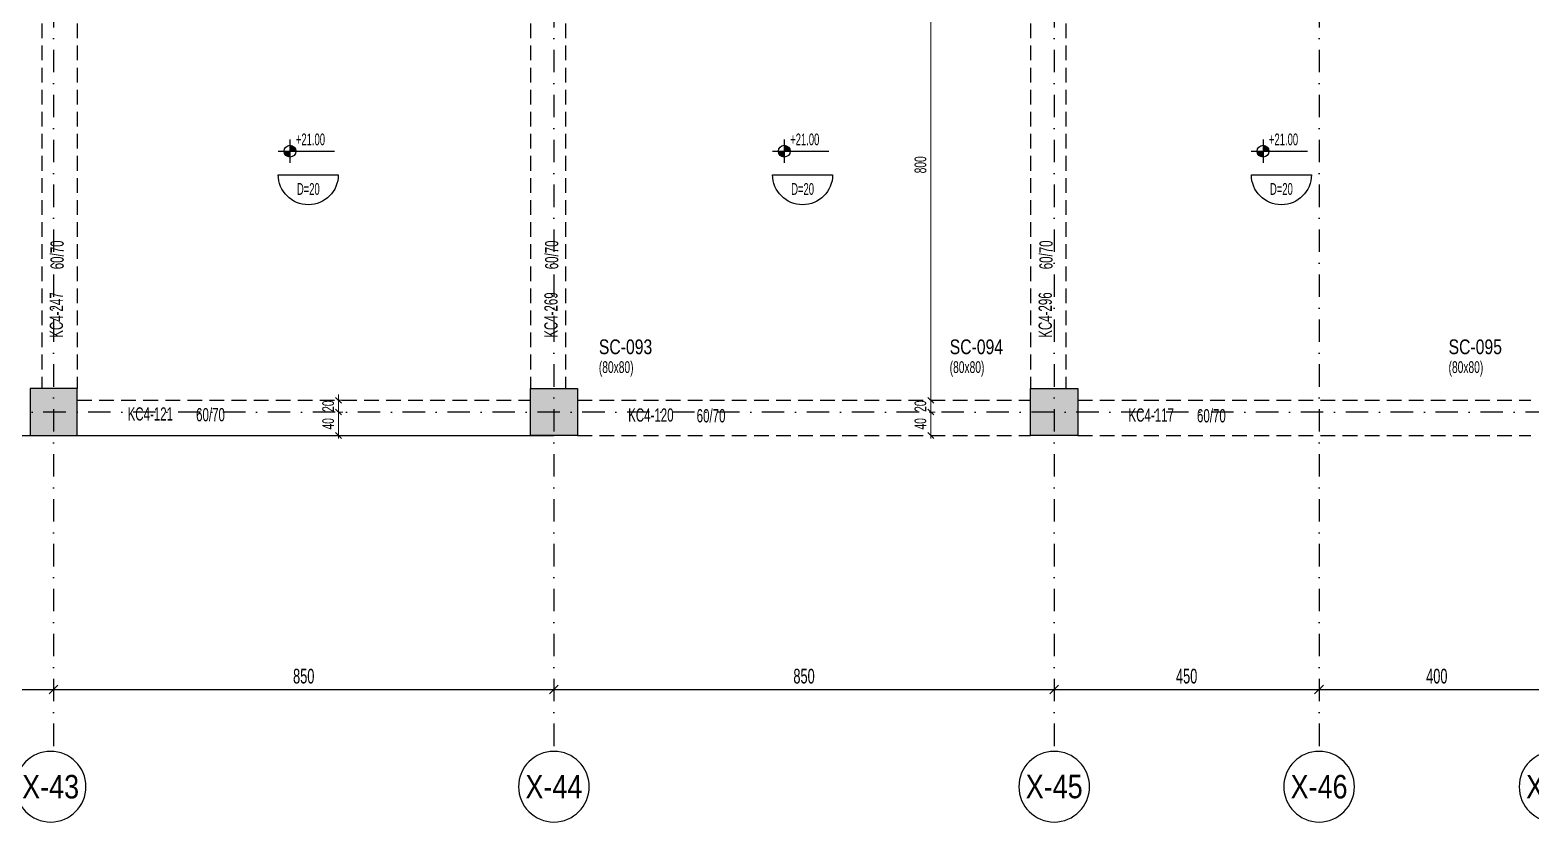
# Model space of a CAD drawing. Header units: millimetres. Extents: x -10495 to 6658, y -696 to 43288.
# Drawn here: x 2510 to 5060, y -696 to 649 of the extents above; entities that cross this region are included whole.
import ezdxf
from ezdxf.enums import TextEntityAlignment as Align

# ---------------------------------------------------------------- set-up
doc = ezdxf.new("R2010")
doc.units = ezdxf.units.MM
doc.header["$LTSCALE"] = 100
doc.header["$PDSIZE"] = -100
doc.linetypes.add('DASHDOT', pattern=[25.4, 12.7, -6.35, 0, -6.35])
doc.linetypes.add('HIDDEN', pattern=[0.375, 0.25, -0.125])
for name, color, linetype in [('AKS BALON_ULK', 9, 'Continuous'), ('AKS YAZI_ULK', 20, 'Continuous'), ('AKS_ULK', 8, 'DASHDOT'), ('KOLON-PERDE CEKIRDEK_ULK', 4, 'Continuous'), ('KOT_ULK', 7, 'Continuous'), ('OLCU DIS_ULK', 7, 'Continuous'), ('PARAPET_ULK', 248, 'Continuous'), ('TARAMA SOLID_ULK', 251, 'Continuous')]:
    doc.layers.add(name, color=color, linetype=linetype)
for name, color, linetype, lineweight in [('DOSEME ISMI_ULK', 244, 'Continuous', 25), ('KIRIS BOYUT_ULK', 232, 'Continuous', 13), ('KIRIS CIZGI DUZ_ULK', 41, 'Continuous', 25), ('KIRIS CIZGI KESIK_ULK', 41, 'HIDDEN', 25), ('KIRIS ISIM_ULK', 221, 'Continuous', 13), ('KOLON BOYUT_ULK', 255, 'Continuous', 13), ('KOLON ISIM_ULK', 91, 'Continuous', 13), ('OLCU IC_ULK', 146, 'Continuous', 18)]:
    doc.layers.add(name, color=color, linetype=linetype, lineweight=lineweight)
doc.styles.add('ULK-SIMPLXTW.shx', font='ARIALN.TTF')
doc.styles.add('ulkr-simplxtw.shx', font='ulkr-simplxtw.shx', dxfattribs={"width": 0.65})
doc.dimstyles.new('1-100-DIS_ULK', dxfattribs={"dimscale": 100, "dimtxt": 0.25, "dimasz": 0.15, "dimexe": 0.1, "dimexo": 0.1, "dimgap": 0.1, "dimtad": 1, "dimdec": 0, "dimzin": 9, "dimdsep": 46, "dimtxsty": 'ulkr-simplxtw.shx', "dimblk": 'OBLIQUE', "dimcen": 0.1, "dimdle": 0.11, "dimclrd": 256, "dimclre": 256, "dimclrt": 3, "dimadec": 0, "dimazin": 0, "dimtfac": 1, "dimtdec": 0, "dimtix": 1, "dimtmove": 1, "dimatfit": 3, "dimldrblk": 'OBLIQUE', "dimfxl": 1, "dimtolj": 1, "dimtzin": 12, "dimarcsym": 0})
doc.dimstyles.new('1-100-IC_ULK', dxfattribs={"dimscale": 10, "dimtxt": 2, "dimasz": 1, "dimexe": 0.75, "dimexo": 1, "dimgap": 0.75, "dimtad": 1, "dimdec": 1, "dimzin": 9, "dimdsep": 46, "dimtxsty": 'ulkr-simplxtw.shx', "dimblk": 'OBLIQUE', "dimcen": 0.1, "dimdle": 0.5, "dimclrd": 146, "dimclre": 146, "dimclrt": 2, "dimadec": 0, "dimazin": 2, "dimtfac": 1, "dimtdec": 1, "dimtix": 1, "dimtmove": 2, "dimatfit": 3, "dimldrblk": 'OBLIQUE', "dimfxl": 1, "dimtolj": 1, "dimtzin": 0, "dimlwd": -1, "dimlwe": -1, "dimarcsym": 0})

# ---------------------------------------------------------------- blocks, each defined once
blk = doc.blocks.new('AKS SEMBOL_ULK')
at = {"layer": 'AKS BALON_ULK', "linetype": 'ByBlock'}
blk.add_circle((0, -41.2), 60, dxfattribs=at)
at = {"layer": 'AKS YAZI_ULK', "style": 'ULK-SIMPLXTW.shx'}
blk.add_attdef('1', text='', height=40, dxfattribs=at).set_placement((0, -41.2), align=Align.MIDDLE)
blk = doc.blocks.new('_Oblique')
at = {"color": 0, "linetype": 'ByBlock', "lineweight": -2}
blk.add_line((-0.5, -0.5), (0.5, 0.5), dxfattribs=at)
blk = doc.blocks.new('*D1114')
at = {"layer": 'Defpoints', "color": 0, "transparency": 16777216}
for p in [(2550, -451.3), (3400, -451.3), (3400, -471.3)]:
    blk.add_point(p, dxfattribs=at)
at = {"layer": 'OLCU DIS_ULK', "lineweight": -2, "transparency": 16777216}
for p, q in [((2539, -471.3), (3411, -471.3)), ((2550, -461.3), (2550, -481.3)), ((3400, -461.3), (3400, -481.3))]:
    blk.add_line(p, q, dxfattribs=at)
at = {"layer": 'OLCU DIS_ULK', "lineweight": -2, "transparency": 16777216, "xscale": 15, "yscale": 15, "zscale": 15, "rotation": 180}
blk.add_blockref('_Oblique', (2550, -471.3), dxfattribs=at)
at = {"layer": 'OLCU DIS_ULK', "lineweight": -2, "transparency": 16777216, "xscale": 15, "yscale": 15, "zscale": 15}
blk.add_blockref('_Oblique', (3400, -471.3), dxfattribs=at)
at = {"layer": 'OLCU DIS_ULK', "color": 3, "transparency": 16777216, "insert": (2975, -448.8), "char_height": 25, "attachment_point": 5, "style": 'ulkr-simplxtw.shx'}
blk.add_mtext('\\A1;850', dxfattribs=at)
blk = doc.blocks.new('*D1116')
at = {"layer": 'Defpoints', "color": 0, "transparency": 16777216}
for p in [(1700, -451.3), (2550, -451.3), (2550, -471.3)]:
    blk.add_point(p, dxfattribs=at)
at = {"layer": 'OLCU DIS_ULK', "lineweight": -2, "transparency": 16777216}
for p, q in [((1689, -471.3), (2561, -471.3)), ((1700, -461.3), (1700, -481.3)), ((2550, -461.3), (2550, -481.3))]:
    blk.add_line(p, q, dxfattribs=at)
at = {"layer": 'OLCU DIS_ULK', "lineweight": -2, "transparency": 16777216, "xscale": 15, "yscale": 15, "zscale": 15, "rotation": 180}
blk.add_blockref('_Oblique', (1700, -471.3), dxfattribs=at)
at = {"layer": 'OLCU DIS_ULK', "lineweight": -2, "transparency": 16777216, "xscale": 15, "yscale": 15, "zscale": 15}
blk.add_blockref('_Oblique', (2550, -471.3), dxfattribs=at)
at = {"layer": 'OLCU DIS_ULK', "color": 3, "transparency": 16777216, "insert": (2125, -448.8), "char_height": 25, "attachment_point": 5, "style": 'ulkr-simplxtw.shx'}
blk.add_mtext('\\A1;850', dxfattribs=at)
blk = doc.blocks.new('*D1117')
at = {"layer": 'Defpoints', "color": 0, "transparency": 16777216}
for p in [(3400, -451.3), (4250, -451.3), (4250, -471.3)]:
    blk.add_point(p, dxfattribs=at)
at = {"layer": 'OLCU DIS_ULK', "lineweight": -2, "transparency": 16777216}
for p, q in [((3389, -471.3), (4261, -471.3)), ((3400, -461.3), (3400, -481.3)), ((4250, -461.3), (4250, -481.3))]:
    blk.add_line(p, q, dxfattribs=at)
at = {"layer": 'OLCU DIS_ULK', "lineweight": -2, "transparency": 16777216, "xscale": 15, "yscale": 15, "zscale": 15, "rotation": 180}
blk.add_blockref('_Oblique', (3400, -471.3), dxfattribs=at)
at = {"layer": 'OLCU DIS_ULK', "lineweight": -2, "transparency": 16777216, "xscale": 15, "yscale": 15, "zscale": 15}
blk.add_blockref('_Oblique', (4250, -471.3), dxfattribs=at)
at = {"layer": 'OLCU DIS_ULK', "color": 3, "transparency": 16777216, "insert": (3825, -448.8), "char_height": 25, "attachment_point": 5, "style": 'ulkr-simplxtw.shx'}
blk.add_mtext('\\A1;850', dxfattribs=at)
blk = doc.blocks.new('*D1119')
at = {"layer": 'Defpoints', "color": 0, "transparency": 16777216}
for p in [(4700, -451.3), (5100, -451.3), (5100, -471.3)]:
    blk.add_point(p, dxfattribs=at)
at = {"layer": 'OLCU DIS_ULK', "lineweight": -2, "transparency": 16777216}
for p, q in [((4689, -471.3), (5111, -471.3)), ((4700, -461.3), (4700, -481.3)), ((5100, -461.3), (5100, -481.3))]:
    blk.add_line(p, q, dxfattribs=at)
at = {"layer": 'OLCU DIS_ULK', "lineweight": -2, "transparency": 16777216, "xscale": 15, "yscale": 15, "zscale": 15, "rotation": 180}
blk.add_blockref('_Oblique', (4700, -471.3), dxfattribs=at)
at = {"layer": 'OLCU DIS_ULK', "lineweight": -2, "transparency": 16777216, "xscale": 15, "yscale": 15, "zscale": 15}
blk.add_blockref('_Oblique', (5100, -471.3), dxfattribs=at)
at = {"layer": 'OLCU DIS_ULK', "color": 3, "transparency": 16777216, "insert": (4900, -448.8), "char_height": 25, "attachment_point": 5, "style": 'ulkr-simplxtw.shx'}
blk.add_mtext('\\A1;400', dxfattribs=at)
blk = doc.blocks.new('*D1120')
at = {"layer": 'Defpoints', "color": 0, "transparency": 16777216}
for p in [(4250, -451.3), (4700, -451.3), (4700, -471.3)]:
    blk.add_point(p, dxfattribs=at)
at = {"layer": 'OLCU DIS_ULK', "lineweight": -2, "transparency": 16777216}
for p, q in [((4239, -471.3), (4711, -471.3)), ((4250, -461.3), (4250, -481.3)), ((4700, -461.3), (4700, -481.3))]:
    blk.add_line(p, q, dxfattribs=at)
at = {"layer": 'OLCU DIS_ULK', "lineweight": -2, "transparency": 16777216, "xscale": 15, "yscale": 15, "zscale": 15, "rotation": 180}
blk.add_blockref('_Oblique', (4250, -471.3), dxfattribs=at)
at = {"layer": 'OLCU DIS_ULK', "lineweight": -2, "transparency": 16777216, "xscale": 15, "yscale": 15, "zscale": 15}
blk.add_blockref('_Oblique', (4700, -471.3), dxfattribs=at)
at = {"layer": 'OLCU DIS_ULK', "color": 3, "transparency": 16777216, "insert": (4475, -448.8), "char_height": 25, "attachment_point": 5, "style": 'ulkr-simplxtw.shx'}
blk.add_mtext('\\A1;450', dxfattribs=at)
blk = doc.blocks.new('*U6')
at = {"layer": 'KOT_ULK'}
h = blk.add_hatch(color=251, dxfattribs=at)
h.dxf.hatch_style = 1
h.paths.add_polyline_path([(0, 0), (-10, 0, 0.414214), (0, -10)])
h = blk.add_hatch(color=251, dxfattribs=at)
h.dxf.hatch_style = 1
h.paths.add_polyline_path([(10, 0, 0.414214), (0, 10), (0, 0)])
at = {"layer": 'KOT_ULK', "color": 12}
for p, q in [((-20, 0), (75.6, 0)), ((0, 20), (0, -20))]:
    blk.add_line(p, q, dxfattribs=at)
blk.add_circle((0, 0), 10, dxfattribs=at)
at = {"layer": 'KOT_ULK', "style": 'ulkr-simplxtw.shx', "width": 0.6}
for tag, p in [('6', (10, 145)), ('5', (10, 118)), ('4', (10, 91)), ('3', (10, 64)), ('2', (10, 37)), ('1', (10, 10))]:
    blk.add_attdef(tag, p, '', height=20, dxfattribs=at)
at = {"layer": 'KOT_ULK', "color": 242, "style": 'ulkr-simplxtw.shx', "width": 0.65}
blk.add_attdef('NOT', text='', height=20, dxfattribs=at).set_placement((14.8, -10), align=Align.TOP_LEFT)
blk = doc.blocks.new('Döşeme kalınğı_ULK')
at = {"layer": 'DOSEME ISMI_ULK', "color": 12}
blk.add_lwpolyline([(51, 0, -1), (-51, 0)], format="xyb", close=True, dxfattribs=at)
at = {"layer": 'DOSEME ISMI_ULK', "style": 'ulkr-simplxtw.shx', "width": 0.6}
blk.add_attdef('1', text='', height=20, dxfattribs=at).set_placement((0, -14.2), align=Align.TOP_CENTER)
blk = doc.blocks.new('*U11')
at = {"layer": 'KOLON BOYUT_ULK', "style": 'ulkr-simplxtw.shx', "width": 0.65}
blk.add_attdef('2', text='', height=20, dxfattribs=at).set_placement((0, -37), align=Align.TOP_LEFT)
at = {"layer": 'KOLON ISIM_ULK', "style": 'ulkr-simplxtw.shx', "width": 0.8}
blk.add_attdef('1', text='', height=25, dxfattribs=at).set_placement((0, 0), align=Align.TOP_LEFT)
blk = doc.blocks.new('*D1074')
at = {"layer": 'Defpoints', "color": 0, "transparency": 16777216}
for p in [(4015.3, 0), (4040.3, 0), (4015.3, -40)]:
    blk.add_point(p, dxfattribs=at)
at = {"layer": 'OLCU IC_ULK', "color": 146, "transparency": 16777216}
blk.add_line((4040.3, -45), (4040.3, 5), dxfattribs=at)
at = {"layer": 'OLCU IC_ULK', "color": 146, "linetype": 'Continuous', "transparency": 16777216}
for p, q in [((4040.3, 0), (4047.8, 0)), ((4040.3, -40), (4047.8, -40))]:
    blk.add_line(p, q, dxfattribs=at)
at = {"layer": 'OLCU IC_ULK', "color": 146, "transparency": 16777216, "xscale": 10, "yscale": 10, "zscale": 10}
for p, rotation in [((4040.3, 0), 90), ((4040.3, -40), 270)]:
    blk.add_blockref('_Oblique', p, dxfattribs=dict(at, rotation=rotation))
at = {"layer": 'OLCU IC_ULK', "color": 2, "transparency": 16777216, "insert": (4022.8, -20), "char_height": 20, "attachment_point": 5, "rotation": 90, "style": 'ulkr-simplxtw.shx'}
blk.add_mtext('\\A1;40', dxfattribs=at)
blk = doc.blocks.new('*D953')
at = {"layer": 'Defpoints', "color": 0, "transparency": 16777216}
for p in [(4015.3, 20), (4015.3, 0), (4040.3, 20)]:
    blk.add_point(p, dxfattribs=at)
at = {"layer": 'OLCU IC_ULK', "color": 146, "transparency": 16777216}
for p, q in [((4040.3, 20), (4040.3, 30)), ((4040.3, 0), (4040.3, 20)), ((4040.3, 0), (4040.3, -10))]:
    blk.add_line(p, q, dxfattribs=at)
at = {"layer": 'OLCU IC_ULK', "color": 146, "linetype": 'Continuous', "transparency": 16777216}
for p, q in [((4040.3, 20), (4047.8, 20)), ((4040.3, 0), (4047.8, 0))]:
    blk.add_line(p, q, dxfattribs=at)
at = {"layer": 'OLCU IC_ULK', "color": 146, "transparency": 16777216, "xscale": 10, "yscale": 10, "zscale": 10}
for p, rotation in [((4040.3, 20), 270), ((4040.3, 0), 90)]:
    blk.add_blockref('_Oblique', p, dxfattribs=dict(at, rotation=rotation))
at = {"layer": 'OLCU IC_ULK', "color": 2, "transparency": 16777216, "insert": (4022.8, 10), "char_height": 20, "attachment_point": 5, "rotation": 90, "style": 'ulkr-simplxtw.shx'}
blk.add_mtext('\\A1;20', dxfattribs=at)
blk = doc.blocks.new('*D954')
at = {"layer": 'Defpoints', "color": 0, "transparency": 16777216}
for p in [(4015.3, 820), (4040.3, 820), (4015.3, 20)]:
    blk.add_point(p, dxfattribs=at)
at = {"layer": 'OLCU IC_ULK', "color": 146, "transparency": 16777216}
blk.add_line((4040.3, 15), (4040.3, 825), dxfattribs=at)
at = {"layer": 'OLCU IC_ULK', "color": 146, "linetype": 'Continuous', "transparency": 16777216}
for p, q in [((4040.3, 820), (4047.8, 820)), ((4040.3, 20), (4047.8, 20))]:
    blk.add_line(p, q, dxfattribs=at)
at = {"layer": 'OLCU IC_ULK', "color": 146, "transparency": 16777216, "xscale": 10, "yscale": 10, "zscale": 10}
for p, rotation in [((4040.3, 820), 90), ((4040.3, 20), 270)]:
    blk.add_blockref('_Oblique', p, dxfattribs=dict(at, rotation=rotation))
at = {"layer": 'OLCU IC_ULK', "color": 2, "transparency": 16777216, "insert": (4022.8, 420), "char_height": 20, "attachment_point": 5, "rotation": 90, "style": 'ulkr-simplxtw.shx'}
blk.add_mtext('\\A1;800', dxfattribs=at)
blk = doc.blocks.new('*D1044')
at = {"layer": 'Defpoints', "color": 0, "transparency": 16777216}
for p in [(3006.3, 0), (3034.1, 0), (3006.3, -40)]:
    blk.add_point(p, dxfattribs=at)
at = {"layer": 'OLCU IC_ULK', "color": 146, "transparency": 16777216}
blk.add_line((3034.1, -45), (3034.1, 5), dxfattribs=at)
at = {"layer": 'OLCU IC_ULK', "color": 146, "linetype": 'Continuous', "transparency": 16777216}
for p, q in [((3034.1, 0), (3041.6, 0)), ((3034.1, -40), (3041.6, -40))]:
    blk.add_line(p, q, dxfattribs=at)
at = {"layer": 'OLCU IC_ULK', "color": 146, "transparency": 16777216, "xscale": 10, "yscale": 10, "zscale": 10}
for p, rotation in [((3034.1, 0), 90), ((3034.1, -40), 270)]:
    blk.add_blockref('_Oblique', p, dxfattribs=dict(at, rotation=rotation))
at = {"layer": 'OLCU IC_ULK', "color": 2, "transparency": 16777216, "insert": (3016.6, -20), "char_height": 20, "attachment_point": 5, "rotation": 90, "style": 'ulkr-simplxtw.shx'}
blk.add_mtext('\\A1;40', dxfattribs=at)
blk = doc.blocks.new('*D1045')
at = {"layer": 'Defpoints', "color": 0, "transparency": 16777216}
for p in [(3006.3, 20), (3006.3, 0), (3034.1, 20)]:
    blk.add_point(p, dxfattribs=at)
at = {"layer": 'OLCU IC_ULK', "color": 146, "transparency": 16777216}
for p, q in [((3034.1, 20), (3034.1, 30)), ((3034.1, 0), (3034.1, 20)), ((3034.1, 0), (3034.1, -10))]:
    blk.add_line(p, q, dxfattribs=at)
at = {"layer": 'OLCU IC_ULK', "color": 146, "linetype": 'Continuous', "transparency": 16777216}
for p, q in [((3034.1, 20), (3041.6, 20)), ((3034.1, 0), (3041.6, 0))]:
    blk.add_line(p, q, dxfattribs=at)
at = {"layer": 'OLCU IC_ULK', "color": 146, "transparency": 16777216, "xscale": 10, "yscale": 10, "zscale": 10}
for p, rotation in [((3034.1, 20), 270), ((3034.1, 0), 90)]:
    blk.add_blockref('_Oblique', p, dxfattribs=dict(at, rotation=rotation))
at = {"layer": 'OLCU IC_ULK', "color": 2, "transparency": 16777216, "insert": (3016.6, 10), "char_height": 20, "attachment_point": 5, "rotation": 90, "style": 'ulkr-simplxtw.shx'}
blk.add_mtext('\\A1;20', dxfattribs=at)
blk = doc.blocks.new('Kiriş_Sembol_ULK')
at = {"layer": 'KIRIS BOYUT_ULK', "style": 'ulkr-simplxtw.shx', "width": 0.65}
blk.add_attdef('B', text='', height=25, dxfattribs=at).set_placement((21, 0.4), align=Align.MIDDLE_LEFT)
at = {"layer": 'KIRIS ISIM_ULK', "style": 'ulkr-simplxtw.shx', "width": 0.65}
blk.add_attdef('K', text='', height=25, dxfattribs=at).set_placement((-18.2, 12.9), align=Align.TOP_RIGHT)

msp = doc.modelspace()

# ---------------------------------------------------------------- hatches: boundary and pattern name
at = {"layer": 'TARAMA SOLID_ULK'}
h = msp.add_hatch(color=256, dxfattribs=at)
h.dxf.hatch_style = 1
h.paths.add_polyline_path([(2510, -40), (2590, -40), (2590, 40), (2510, 40)])
h = msp.add_hatch(color=256, dxfattribs=at)
h.dxf.hatch_style = 1
h.paths.add_polyline_path([(3440, -40), (3360, -40), (3360, 40), (3440, 40)])
h = msp.add_hatch(color=256, dxfattribs=at)
h.dxf.hatch_style = 1
h.paths.add_polyline_path([(4290, -40), (4210, -40), (4210, 40), (4290, 40)])

# ---------------------------------------------------------------- linework, layer by layer
at = {"layer": 'AKS_ULK', "ltscale": 0.03}
for points in [[(2550, 3896.1), (2550, -576.35)], [(3400, 3896.1), (3400, -576.35)], [(4250, 3896.1), (4250, -576.35)], [(4700, 3896.1), (4700, -576.35)], [(6538.3, 0), (-577.53, 0)]]:
    msp.add_lwpolyline(points, dxfattribs=at)
at = {"layer": 'KIRIS CIZGI DUZ_ULK'}
msp.add_line((2590, -40), (3360, -40), dxfattribs=at)
at = {"layer": 'KIRIS CIZGI KESIK_ULK'}
for p, q in [((2530, 810), (2530, 40)), ((2590, 810), (2590, 40)), ((3360, 810), (3360, 40)), ((3420, 810), (3420, 40)), ((4210, 810), (4210, 40)), ((4270, 810), (4270, 40)), ((2590, 20), (3360, 20)), ((3440, 20), (4210, 20)), ((4290, 20), (5060, 20)), ((1740, -40), (2510, -40)), ((3440, -40), (4210, -40)), ((4290, -40), (5060, -40))]:
    msp.add_line(p, q, dxfattribs=at)
at = {"layer": 'KOLON-PERDE CEKIRDEK_ULK'}
for points in [[(2510, -40), (2590, -40), (2590, 40), (2510, 40)], [(3440, -40), (3360, -40), (3360, 40), (3440, 40)], [(4290, -40), (4210, -40), (4210, 40), (4290, 40)]]:
    msp.add_lwpolyline(points, close=True, dxfattribs=at)
at = {"layer": 'PARAPET_ULK'}
for p, q in [((2550, -40), (2590, -40)), ((3360, -40), (3400, -40))]:
    msp.add_line(p, q, dxfattribs=at)

# ---------------------------------------------------------------- block references
at = {"layer": 'AKS_ULK', "linetype": 'ByBlock'}
ref = msp.add_blockref('AKS SEMBOL_ULK', (2545, -677.6), dxfattribs=dict(at, xscale=-1, rotation=180))
ref.add_attrib('1', 'X-43', dxfattribs={"layer": 'AKS YAZI_ULK', "height": 40, "style": 'ULK-SIMPLXTW.shx'}).set_placement((2545, -636.35), align=Align.MIDDLE)
ref = msp.add_blockref('AKS SEMBOL_ULK', (3400, -677.6), dxfattribs=dict(at, xscale=-1, rotation=180))
ref.add_attrib('1', 'X-44', dxfattribs={"layer": 'AKS YAZI_ULK', "height": 40, "style": 'ULK-SIMPLXTW.shx'}).set_placement((3400, -636.35), align=Align.MIDDLE)
ref = msp.add_blockref('AKS SEMBOL_ULK', (4250, -677.6), dxfattribs=dict(at, xscale=-1, rotation=180))
ref.add_attrib('1', 'X-45', dxfattribs={"layer": 'AKS YAZI_ULK', "height": 40, "style": 'ULK-SIMPLXTW.shx'}).set_placement((4250, -636.35), align=Align.MIDDLE)
ref = msp.add_blockref('AKS SEMBOL_ULK', (4700, -677.6), dxfattribs=dict(at, xscale=-1, rotation=180))
ref.add_attrib('1', 'X-46', dxfattribs={"layer": 'AKS YAZI_ULK', "height": 40, "style": 'ULK-SIMPLXTW.shx'}).set_placement((4700, -636.35), align=Align.MIDDLE)
ref = msp.add_blockref('AKS SEMBOL_ULK', (5100, -677.6), dxfattribs=dict(at, xscale=-1, rotation=180))
ref.add_attrib('1', 'X-47', dxfattribs={"layer": 'AKS YAZI_ULK', "height": 40, "style": 'ULK-SIMPLXTW.shx'}).set_placement((5100, -636.35), align=Align.MIDDLE)
at = {"layer": 'DOSEME ISMI_ULK'}
for p in [(2982.77, 403.16), (3822.54, 403.16), (4635.94, 403.16)]:
    msp.add_blockref('Döşeme kalınğı_ULK', p, dxfattribs=at).add_auto_attribs({'1': 'D=20'})
at = {"layer": 'KIRIS ISIM_ULK'}
ref = msp.add_blockref('Kiriş_Sembol_ULK', (2556.44, 221.53), dxfattribs=dict(at, rotation=90))
ref.add_attrib('B', '60/70', dxfattribs={"layer": 'KIRIS BOYUT_ULK', "height": 22.5, "rotation": 90, "style": 'ulkr-simplxtw.shx', "width": 0.65}).set_placement((2556, 242.54), align=Align.MIDDLE_LEFT)
ref.add_attrib('K', 'KC4-247', dxfattribs={"height": 22.5, "rotation": 90, "style": 'ulkr-simplxtw.shx', "width": 0.65}).set_placement((2543.5, 203.38), align=Align.TOP_RIGHT)
ref = msp.add_blockref('Kiriş_Sembol_ULK', (3396.72, 221.53), dxfattribs=dict(at, rotation=90))
ref.add_attrib('B', '60/70', dxfattribs={"layer": 'KIRIS BOYUT_ULK', "height": 22.5, "rotation": 90, "style": 'ulkr-simplxtw.shx', "width": 0.65}).set_placement((3396.28, 242.54), align=Align.MIDDLE_LEFT)
ref.add_attrib('K', 'KC4-269', dxfattribs={"height": 22.5, "rotation": 90, "style": 'ulkr-simplxtw.shx', "width": 0.65}).set_placement((3383.78, 203.38), align=Align.TOP_RIGHT)
ref = msp.add_blockref('Kiriş_Sembol_ULK', (4236.44, 221.53), dxfattribs=dict(at, rotation=90))
ref.add_attrib('B', '60/70', dxfattribs={"layer": 'KIRIS BOYUT_ULK', "height": 22.5, "rotation": 90, "style": 'ulkr-simplxtw.shx', "width": 0.65}).set_placement((4236, 242.54), align=Align.MIDDLE_LEFT)
ref.add_attrib('K', 'KC4-296', dxfattribs={"height": 22.5, "rotation": 90, "style": 'ulkr-simplxtw.shx', "width": 0.65}).set_placement((4223.5, 203.38), align=Align.TOP_RIGHT)
ref = msp.add_blockref('Kiriş_Sembol_ULK', (2771.13, -4.91), dxfattribs=at)
ref.add_attrib('B', '60/70', dxfattribs={"layer": 'KIRIS BOYUT_ULK', "height": 22.5, "style": 'ulkr-simplxtw.shx', "width": 0.65}).set_placement((2792.14, -4.47), align=Align.MIDDLE_LEFT)
ref.add_attrib('K', 'KC4-121', dxfattribs={"height": 22.5, "style": 'ulkr-simplxtw.shx', "width": 0.65}).set_placement((2752.97, 8.03), align=Align.TOP_RIGHT)
ref = msp.add_blockref('Kiriş_Sembol_ULK', (3621.53, -6.72), dxfattribs=at)
ref.add_attrib('B', '60/70', dxfattribs={"layer": 'KIRIS BOYUT_ULK', "height": 22.5, "style": 'ulkr-simplxtw.shx', "width": 0.65}).set_placement((3642.54, -6.27), align=Align.MIDDLE_LEFT)
ref.add_attrib('K', 'KC4-120', dxfattribs={"height": 22.5, "style": 'ulkr-simplxtw.shx', "width": 0.65}).set_placement((3603.37, 6.23), align=Align.TOP_RIGHT)
ref = msp.add_blockref('Kiriş_Sembol_ULK', (4471.53, -6.72), dxfattribs=at)
ref.add_attrib('B', '60/70', dxfattribs={"layer": 'KIRIS BOYUT_ULK', "height": 22.5, "style": 'ulkr-simplxtw.shx', "width": 0.65}).set_placement((4492.54, -6.27), align=Align.MIDDLE_LEFT)
ref.add_attrib('K', 'KC4-117', dxfattribs={"height": 22.5, "style": 'ulkr-simplxtw.shx', "width": 0.65}).set_placement((4453.37, 6.23), align=Align.TOP_RIGHT)
at = {"layer": 'KOLON ISIM_ULK'}
for p, values in [((3476.4, 123.33), {'1': 'SC-093', '2': '(80x80)'}), ((4072.44, 123.33), {'1': 'SC-094', '2': '(80x80)'}), ((4920, 123.33), {'1': 'SC-095', '2': '(80x80)'})]:
    msp.add_blockref('*U11', p, dxfattribs=at).add_auto_attribs(values)
at = {"layer": 'KOT_ULK'}
ref = msp.add_blockref('*U6', (2951.68, 443.16), dxfattribs=at)
ref.add_attrib('1', '+21.00', (2961.68, 453.16), dxfattribs={"height": 20, "style": 'ulkr-simplxtw.shx', "width": 0.6})
ref = msp.add_blockref('*U6', (3791.44, 443.16), dxfattribs=at)
ref.add_attrib('1', '+21.00', (3801.44, 453.16), dxfattribs={"height": 20, "style": 'ulkr-simplxtw.shx', "width": 0.6})
ref = msp.add_blockref('*U6', (4604.85, 443.16), dxfattribs=at)
ref.add_attrib('1', '+21.00', (4614.85, 453.16), dxfattribs={"height": 20, "style": 'ulkr-simplxtw.shx', "width": 0.6})

# ---------------------------------------------------------------- dimensions: what is measured, and where the dimension line sits
at = {"layer": 'OLCU DIS_ULK'}
for base, p1, p2, picture, middle in [((2550, -471.35), (1700, -451.35), (2550, -451.35), '*D1116', (2125, -448.85)), ((3400, -471.35), (2550, -451.35), (3400, -451.35), '*D1114', (2975, -448.85)), ((4250, -471.35), (3400, -451.35), (4250, -451.35), '*D1117', (3825, -448.85)), ((4700, -471.35), (4250, -451.35), (4700, -451.35), '*D1120', (4475, -448.85)), ((5100, -471.35), (4700, -451.35), (5100, -451.35), '*D1119', (4900, -448.85))]:
    dim = msp.add_linear_dim(base=base, p1=p1, p2=p2, dimstyle='1-100-DIS_ULK', dxfattribs=at)
    dim.commit()
    dim.dimension.update_dxf_attribs({"geometry": picture, "text_midpoint": middle})
at = {"layer": 'OLCU IC_ULK'}
for base, p1, p2, picture, middle in [((4040.29, 820), (4015.29, 20), (4015.29, 820), '*D954', (4022.79, 420)), ((3034.13, 20), (3006.34, 0), (3006.34, 20), '*D1045', (3016.63, 10)), ((4040.29, 20), (4015.29, 0), (4015.29, 20), '*D953', (4022.79, 10)), ((3034.13, 0), (3006.34, -40), (3006.34, 0), '*D1044', (3016.63, -20)), ((4040.29, 0), (4015.29, -40), (4015.29, 0), '*D1074', (4022.79, -20))]:
    dim = msp.add_linear_dim(base=base, p1=p1, p2=p2, angle=90, dimstyle='1-100-IC_ULK', override={"dimfxl": 0, "dimfxlon": 1}, dxfattribs=at)
    dim.commit()
    dim.dimension.update_dxf_attribs({"geometry": picture, "text_midpoint": middle})

doc.saveas('drawing.dxf')
